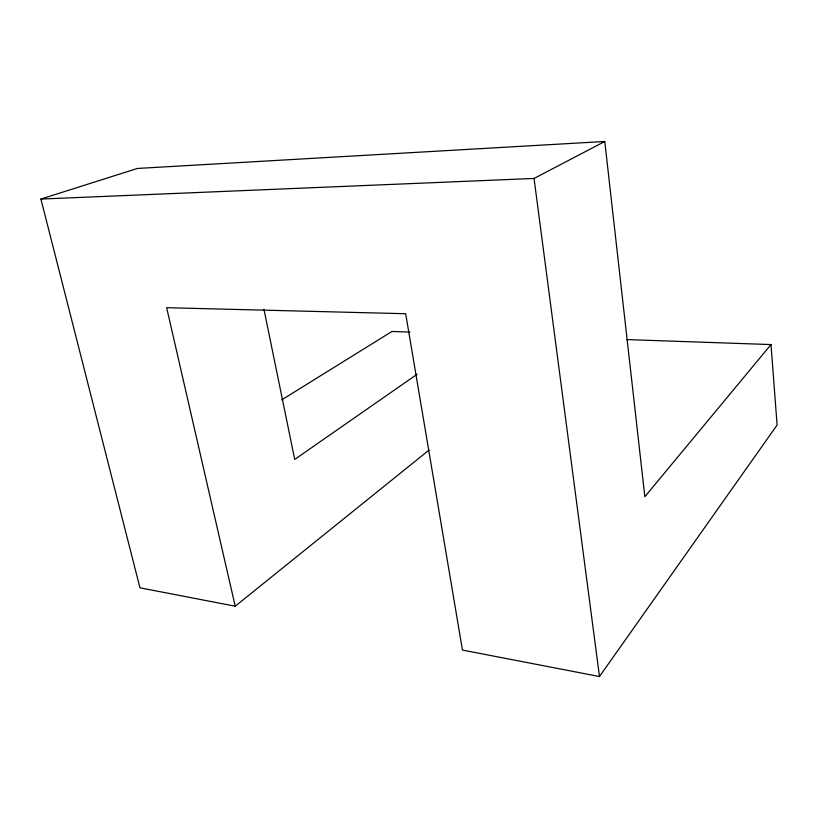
<?xml version="1.0" encoding="UTF-8"?>
<svg xmlns="http://www.w3.org/2000/svg" width="818" height="818" viewBox="0 0 818 818"><rect width="100%" height="100%" fill="white"/><g stroke="black" fill="none" stroke-linecap="round" stroke-linejoin="round"><path stroke-width="1.23" d="M770.996 344.572L644.85 496.7L604.768 141.473L137.363 168.457L40.9 199.06L139.96 587.815L235.216 606.21L166.647 307.701L405.677 313.723L462.456 650.075L599.482 676.527L777.1 425.043L770.996 344.572L626.782 339.582M235.216 606.21L429.082 450.043M417.119 374.255L294.715 459.43L263.958 309.327M281.719 399.89L391.965 331.454L409.828 332.077M40.9 199.06L534.052 178.447L604.768 141.473M534.052 178.447L599.482 676.527"/></g></svg>
